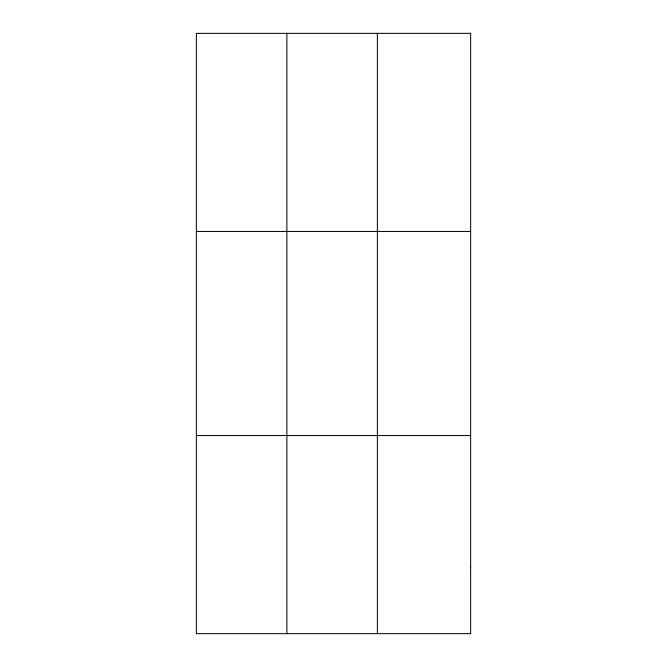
<?xml version="1.0" encoding="UTF-8"?>
<svg xmlns="http://www.w3.org/2000/svg" width="667" height="667" viewBox="0 0 667 667"><rect width="100%" height="100%" fill="white"/><g stroke="black" fill="none" stroke-linecap="round" stroke-linejoin="round"><path stroke-width="1" d="M286.877 33.35L286.877 633.65M377.38 33.35L377.38 633.65M196.365 231.449L470.635 231.449M196.365 435.551L470.635 435.551M470.635 567.617L470.635 633.65L196.365 633.65L196.365 33.35L470.635 33.35L470.635 567.617"/></g></svg>
